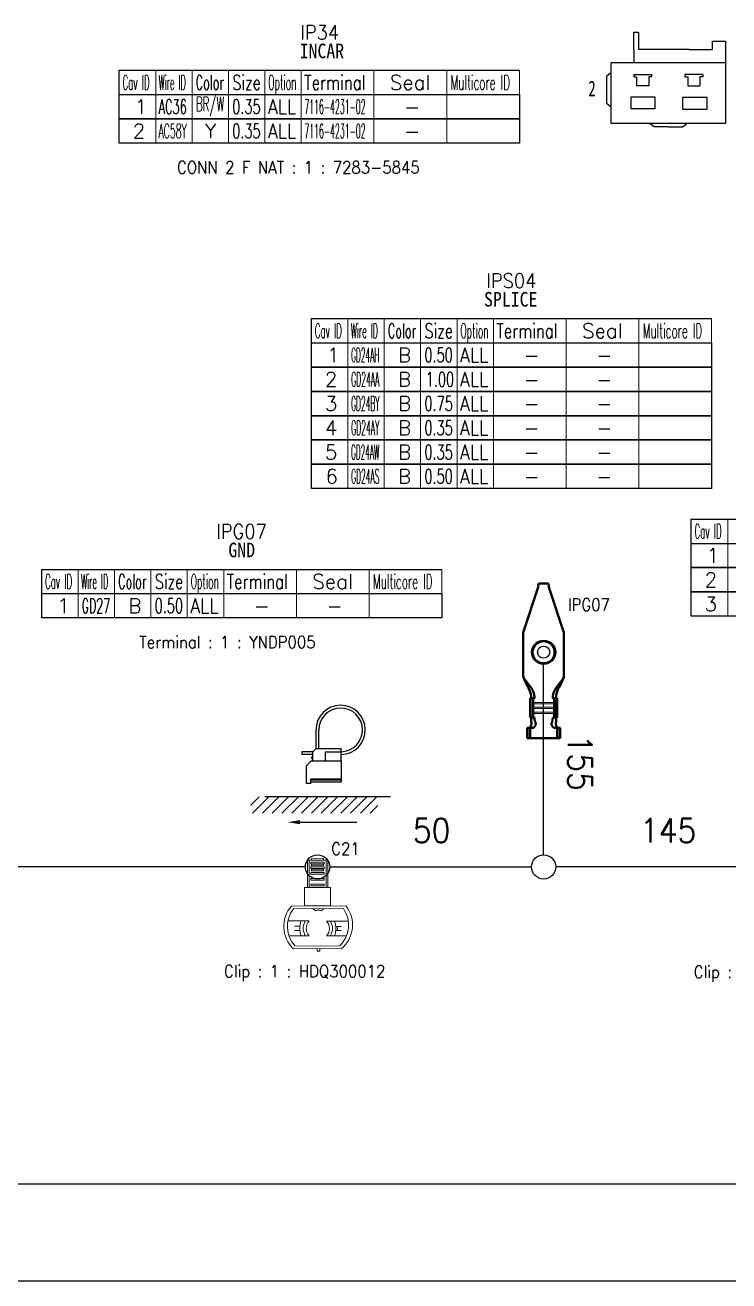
# Model space of a CAD drawing. Header units: inches. Extents: x 47316 to 59086, y 3141 to 11743.
# Drawn here: x 52016.5 to 52161.6, y 8232.5 to 8491.3 of the extents above; entities that cross this region are included whole.
import ezdxf

# ---------------------------------------------------------------- set-up
doc = ezdxf.new("R2010")
doc.units = ezdxf.units.IN
doc.header["$MEASUREMENT"] = 0
doc.layers.add('___SHELL', color=7, linetype='Continuous')
doc.layers.add('标注线', color=3, linetype='Continuous', lineweight=20)
doc.layers.add('轮廓线', color=7, linetype='Continuous', lineweight=40)
doc.styles.get("Standard").update_dxf_attribs({"font": ''})
doc.styles.get('Standard').set_extended_font_data('SimSun')
doc.linetypes.add('_VH_OTCON', pattern='A,0.0001,[7,VeSys.shx,S=0.1,R=0,X=0,Y=0],-0.4,[7,VeSys.shx,S=0.1,R=0,X=0,Y=0],-0.4,["X",Standard,S=1,R=0,X=-0.5,Y=-0.5],-0.0001,[7,VeSys.shx,S=0.1,R=0,X=0,Y=0],-0.4', length=1.2002)
doc.linetypes.add('_VH_UNTAPED', pattern='A,0.0001,[17,VeSys.shx,S=0.1,R=0,X=0,Y=0],-0.4', length=0.4001)

# ---------------------------------------------------------------- blocks, each defined once
blk = doc.blocks.new('YNDP')
at = {"layer": '标注线', "color": 0}
for p, q in [((-2.1, 7.31), (2.1, 7.31)), ((-2.1, 7.31), (-2.1, 7.03)), ((-2.1, 7.03), (2.1, 7.03)), ((-2.1, 6.34), (2.1, 6.34)), ((-2.1, 6.06), (-2.1, 6.34)), ((-2.1, 6.06), (2.1, 6.06)), ((-2.1, 5.36), (2.1, 5.36)), ((-2.1, 5.08), (-2.1, 5.36)), ((2.1, 7.31), (2.1, 7.03)), ((2.1, 6.06), (2.1, 6.34)), ((2.1, 5.08), (2.1, 5.36)), ((-2.1, 5.08), (2.1, 5.08))]:
    blk.add_line(p, q, dxfattribs=at)
at = {"layer": '轮廓线', "color": 0, "linetype": 'Continuous'}
for p, q in [((-1.12, 31.08), (-4.19, 21.73)), ((-1.05, 31.85), (1.05, 31.85)), ((-1.05, 31.85), (-1.05, 31.62)), ((1.05, 31.85), (1.05, 31.62)), ((1.12, 31.08), (4.19, 21.73)), ((-4.2, 21.67), (-4.2, 12.86)), ((4.2, 21.67), (4.2, 12.86)), ((-2.8, 4.2), (-2.8, 8.19)), ((-1.93, 8.19), (-2.79, 8.19)), ((-2.59, 8.23), (-2.59, 8.19)), ((1.93, 8.19), (2.79, 8.19)), ((2.61, 8.81), (2.59, 8.3)), ((2.8, 4.2), (2.8, 8.19)), ((-2.68, 4.76), (-2.68, 7.63)), ((-2.15, 7.63), (-2.15, 4.76)), ((2.15, 7.63), (2.15, 4.76)), ((2.68, 4.76), (2.68, 7.63)), ((-1.88, 4.2), (-2.79, 4.2)), ((1.88, 4.2), (2.79, 4.2)), ((-3.42, 2.1), (-3.42, 0)), ((-2.21, 2.1), (-3.42, 2.1)), ((3.42, 0), (-3.42, 0)), ((-3.33, 1.54), (-3.33, 0.56)), ((-2.8, 0.56), (-2.8, 1.54)), ((2.21, 2.1), (3.42, 2.1)), ((2.8, 0.56), (2.8, 1.54)), ((3.33, 1.54), (3.33, 0.56)), ((3.42, 2.1), (3.42, 0))]:
    blk.add_line(p, q, dxfattribs=at)
for points in [[(-4.1, 12.34), (-3.84, 11.76), (-3.57, 11.21), (-3.29, 10.67), (-3.04, 10.15), (-2.83, 9.63), (-2.67, 9.1), (-2.59, 8.55)], [(4.1, 12.34), (3.82, 11.71), (3.52, 11.11), (3.22, 10.53), (2.96, 9.97), (2.75, 9.39), (2.61, 8.81)], [(2.59, 8.3), (2.6, 8.23), (2.62, 8.19)]]:
    blk.add_lwpolyline(points, dxfattribs=at)
blk.add_circle((0, 17.68), 2.27, dxfattribs=at)
for centre, radius, start, end in [((-3.99, 21.67), 0.21, 161.8436, 180), ((3.99, 21.67), 0.21, 0, 18.1564), ((-2.73, 12.98), 1.47, 179.9769, 194.856), ((2.73, 12.98), 1.47, 345.1441, 0.0231), ((-2.78, 12.86), 1.42, 179.9988, 190.6859), ((-2.82, 12.86), 1.38, 190.6602, 202.0987), ((-2.83, 12.95), 1.37, 194.867, 203.4682), ((-2.88, 12.93), 1.32, 203.5201, 211.9337), ((2.88, 12.93), 1.31, 328.0524, 336.542), ((2.84, 12.95), 1.36, 336.545, 345.167), ((2.82, 12.86), 1.38, 337.9012, 349.3399), ((2.78, 12.86), 1.42, 349.3141, 0.0012)]:
    blk.add_arc(centre, radius, start, end, dxfattribs=at)
for centre, ratio, start_param, end_param in [((-2.79, 7.63), 0.19732, -4.712389, -3.141593), ((2.79, 7.63), 0.19732, -3.141593, -1.570796), ((-2.79, 4.76), 0.19732, 0, 1.570796), ((2.79, 4.76), 0.19732, -1.570796, 0), ((-3.4, 1.54), 0.133102, -4.712389, -3.141593), ((-3.4, 0.56), 0.133102, 0, 1.570796), ((3.4, 1.54), 0.133102, -3.141593, -1.570796), ((3.4, 0.56), 0.133102, -1.570796, 0)]:
    blk.add_ellipse(centre, major_axis=(0, -0.56), ratio=ratio, start_param=start_param, end_param=end_param, dxfattribs=at)
for points, knots in [([(-1.12, 31.08), (-1.12, 31.13), (-1.11, 31.23), (-1.09, 31.37), (-1.07, 31.5), (-1.06, 31.59), (-1.05, 31.62)], [0, 0, 0, 0, 0.275349, 0.54044, 0.785059, 1, 1, 1, 1]), ([(1.12, 31.08), (1.12, 31.13), (1.11, 31.23), (1.09, 31.37), (1.07, 31.5), (1.06, 31.59), (1.05, 31.62)], [0, 0, 0, 0, 0.275349, 0.54044, 0.785059, 1, 1, 1, 1]), ([(-3.99, 12.24), (-3.96, 12.18), (-3.88, 12.06), (-3.76, 11.88), (-3.63, 11.71), (-3.49, 11.53), (-3.38, 11.38), (-3.28, 11.26), (-3.18, 11.13), (-3.08, 11.01), (-2.97, 10.88), (-2.89, 10.77), (-2.81, 10.67), (-2.71, 10.53), (-2.6, 10.38), (-2.5, 10.23), (-2.42, 10.11), (-2.35, 9.98), (-2.28, 9.85), (-2.21, 9.72), (-2.13, 9.54), (-2.06, 9.35), (-2, 9.15), (-1.96, 9), (-1.93, 8.85), (-1.92, 8.75), (-1.91, 8.7)], [0, 0, 0, 0, 0.050147, 0.101268, 0.15366, 0.207551, 0.263037, 0.291397, 0.320187, 0.379163, 0.409405, 0.44019, 0.471533, 0.503437, 0.568955, 0.6026, 0.636828, 0.671601, 0.70688, 0.742606, 0.778723, 0.851854, 0.888752, 0.925778, 0.962868, 1, 1, 1, 1]), ([(3.99, 12.24), (3.96, 12.18), (3.88, 12.06), (3.76, 11.88), (3.63, 11.71), (3.49, 11.53), (3.38, 11.38), (3.28, 11.26), (3.18, 11.13), (3.08, 11.01), (2.97, 10.88), (2.89, 10.77), (2.81, 10.67), (2.71, 10.53), (2.6, 10.38), (2.5, 10.23), (2.42, 10.11), (2.35, 9.98), (2.28, 9.85), (2.21, 9.72), (2.13, 9.54), (2.06, 9.35), (2, 9.15), (1.96, 9), (1.93, 8.85), (1.92, 8.75), (1.91, 8.7)], [0, 0, 0, 0, 0.050147, 0.101268, 0.15366, 0.207551, 0.263037, 0.291397, 0.320187, 0.379163, 0.409405, 0.44019, 0.471533, 0.503437, 0.568955, 0.6026, 0.636828, 0.671601, 0.70688, 0.742606, 0.778723, 0.851854, 0.888752, 0.925778, 0.962868, 1, 1, 1, 1]), ([(-2.59, 8.23), (-2.59, 8.23), (-2.59, 8.25), (-2.59, 8.28), (-2.59, 8.31), (-2.59, 8.35), (-2.58, 8.39), (-2.58, 8.46), (-2.58, 8.51), (-2.59, 8.55)], [0, 0, 0, 0, 0.070978, 0.159185, 0.264069, 0.384693, 0.519957, 0.668708, 1, 1, 1, 1]), ([(-2.58, 8.19), (-2.58, 8.19), (-2.58, 8.19), (-2.58, 8.19), (-2.59, 8.2), (-2.59, 8.2), (-2.59, 8.2), (-2.59, 8.21), (-2.59, 8.22), (-2.59, 8.22), (-2.59, 8.23)], [0, 0, 0, 0, 0.063583, 0.13143, 0.214486, 0.319093, 0.448523, 0.604543, 0.788198, 1, 1, 1, 1]), ([(-2.11, 8.19), (-2.11, 8.19), (-2.11, 8.19), (-2.11, 8.19), (-2.12, 8.18), (-2.12, 8.18), (-2.12, 8.17), (-2.12, 8.17), (-2.13, 8.16), (-2.13, 8.14), (-2.13, 8.12), (-2.14, 8.09), (-2.14, 8.06), (-2.14, 8.01), (-2.15, 7.94), (-2.15, 7.84), (-2.15, 7.74), (-2.15, 7.67), (-2.15, 7.63)], [0, 0, 0, 0, 0.004027, 0.009289, 0.016377, 0.025518, 0.036801, 0.050263, 0.065914, 0.083752, 0.125893, 0.176287, 0.234438, 0.299837, 0.450022, 0.621303, 0.807366, 1, 1, 1, 1]), ([(-1.89, 8.33), (-1.89, 8.32), (-1.9, 8.3), (-1.9, 8.27), (-1.9, 8.25), (-1.91, 8.23), (-1.91, 8.22), (-1.91, 8.21), (-1.92, 8.2), (-1.92, 8.2), (-1.92, 8.2), (-1.92, 8.19), (-1.92, 8.19), (-1.93, 8.19), (-1.93, 8.19)], [0, 0, 0, 0, 0.218442, 0.41158, 0.578176, 0.717068, 0.77583, 0.827442, 0.871971, 0.909537, 0.940372, 0.964928, 0.984146, 1, 1, 1, 1]), ([(-1.91, 8.7), (-1.91, 8.66), (-1.9, 8.6), (-1.89, 8.5), (-1.89, 8.42), (-1.89, 8.37), (-1.89, 8.34), (-1.89, 8.33)], [0, 0, 0, 0, 0.28921, 0.557756, 0.797041, 0.903477, 1, 1, 1, 1]), ([(1.89, 8.33), (1.89, 8.34), (1.89, 8.37), (1.89, 8.42), (1.89, 8.5), (1.9, 8.6), (1.91, 8.66), (1.91, 8.7)], [0, 0, 0, 0, 0.09654, 0.20301, 0.442326, 0.710821, 1, 1, 1, 1]), ([(1.93, 8.19), (1.93, 8.19), (1.92, 8.19), (1.92, 8.19), (1.92, 8.2), (1.92, 8.2), (1.92, 8.2), (1.91, 8.21), (1.91, 8.22), (1.91, 8.23), (1.9, 8.25), (1.9, 8.27), (1.9, 8.3), (1.89, 8.32), (1.89, 8.33)], [0, 0, 0, 0, 0.015854, 0.035072, 0.059628, 0.090464, 0.128031, 0.17256, 0.224172, 0.282933, 0.421824, 0.58842, 0.781558, 1, 1, 1, 1]), ([(2.15, 7.63), (2.15, 7.67), (2.15, 7.74), (2.15, 7.84), (2.15, 7.94), (2.14, 8.01), (2.14, 8.06), (2.14, 8.09), (2.13, 8.12), (2.13, 8.14), (2.13, 8.16), (2.12, 8.17), (2.12, 8.17), (2.12, 8.18), (2.12, 8.18), (2.11, 8.19), (2.11, 8.19), (2.11, 8.19), (2.11, 8.19)], [0, 0, 0, 0, 0.192634, 0.378697, 0.549978, 0.700163, 0.765562, 0.823713, 0.874107, 0.916248, 0.934086, 0.949737, 0.963199, 0.974482, 0.983623, 0.990711, 0.995973, 1, 1, 1, 1]), ([(-2.89, 2.13), (-2.87, 2.14), (-2.85, 2.17), (-2.8, 2.21), (-2.76, 2.26), (-2.72, 2.33), (-2.68, 2.4), (-2.64, 2.48), (-2.61, 2.56), (-2.56, 2.69), (-2.53, 2.85), (-2.51, 3.01), (-2.51, 3.13), (-2.52, 3.22), (-2.54, 3.29), (-2.55, 3.34), (-2.56, 3.36)], [0, 0, 0, 0, 0.038866, 0.08397, 0.135113, 0.191855, 0.253649, 0.319879, 0.389842, 0.462725, 0.612921, 0.759984, 0.828629, 0.892177, 0.949572, 1, 1, 1, 1]), ([(-2.56, 3.36), (-2.57, 3.43), (-2.58, 3.53), (-2.58, 3.66), (-2.58, 3.77), (-2.58, 3.87), (-2.58, 3.98), (-2.58, 4.09), (-2.58, 4.16), (-2.58, 4.2)], [0, 0, 0, 0, 0.240029, 0.362533, 0.486637, 0.612415, 0.739889, 0.869056, 1, 1, 1, 1]), ([(-1.75, 3.36), (-1.74, 3.34), (-1.71, 3.28), (-1.68, 3.19), (-1.65, 3.09), (-1.64, 3), (-1.64, 2.93), (-1.64, 2.87), (-1.65, 2.81), (-1.66, 2.73), (-1.69, 2.64), (-1.73, 2.53), (-1.79, 2.44), (-1.85, 2.36), (-1.91, 2.28), (-1.98, 2.22), (-2.03, 2.18), (-2.07, 2.15), (-2.1, 2.13), (-2.13, 2.12), (-2.17, 2.1), (-2.2, 2.1), (-2.21, 2.1)], [0, 0, 0, 0, 0.055022, 0.116995, 0.185083, 0.258201, 0.296181, 0.334778, 0.373698, 0.412652, 0.489659, 0.564292, 0.635623, 0.703071, 0.76613, 0.824277, 0.876958, 0.901113, 0.923761, 0.944907, 0.964596, 1, 1, 1, 1]), ([(-2.15, 4.76), (-2.15, 4.72), (-2.15, 4.65), (-2.15, 4.55), (-2.15, 4.45), (-2.14, 4.38), (-2.14, 4.33), (-2.14, 4.3), (-2.13, 4.27), (-2.13, 4.25), (-2.13, 4.23), (-2.12, 4.22), (-2.12, 4.22), (-2.12, 4.21), (-2.12, 4.21), (-2.11, 4.2), (-2.11, 4.2), (-2.11, 4.2), (-2.11, 4.2)], [0, 0, 0, 0, 0.192634, 0.378697, 0.549978, 0.700163, 0.765562, 0.823713, 0.874107, 0.916248, 0.934086, 0.949737, 0.963199, 0.974482, 0.983623, 0.990711, 0.995973, 1, 1, 1, 1]), ([(-1.88, 4.2), (-1.88, 4.13), (-1.87, 4.02), (-1.86, 3.87), (-1.85, 3.73), (-1.83, 3.59), (-1.79, 3.46), (-1.77, 3.39), (-1.75, 3.36)], [0, 0, 0, 0, 0.260021, 0.387215, 0.512609, 0.758429, 0.879572, 1, 1, 1, 1]), ([(2.21, 2.1), (2.2, 2.1), (2.17, 2.1), (2.13, 2.12), (2.1, 2.13), (2.07, 2.15), (2.03, 2.18), (1.98, 2.22), (1.91, 2.28), (1.85, 2.36), (1.79, 2.44), (1.73, 2.53), (1.69, 2.64), (1.65, 2.75), (1.64, 2.87), (1.64, 2.98), (1.65, 3.09), (1.68, 3.19), (1.71, 3.28), (1.74, 3.34), (1.75, 3.36)], [0, 0, 0, 0, 0.035416, 0.055113, 0.076262, 0.09891, 0.123064, 0.175742, 0.233887, 0.296955, 0.364416, 0.435763, 0.510406, 0.587414, 0.665244, 0.741782, 0.814902, 0.882994, 0.944969, 1, 1, 1, 1]), ([(1.75, 3.36), (1.77, 3.39), (1.79, 3.46), (1.83, 3.59), (1.85, 3.73), (1.86, 3.87), (1.87, 4.02), (1.88, 4.13), (1.88, 4.2)], [0, 0, 0, 0, 0.120428, 0.241571, 0.48739, 0.612785, 0.739979, 1, 1, 1, 1]), ([(2.11, 4.2), (2.11, 4.2), (2.11, 4.2), (2.11, 4.2), (2.12, 4.21), (2.12, 4.21), (2.12, 4.22), (2.12, 4.22), (2.13, 4.23), (2.13, 4.25), (2.13, 4.27), (2.14, 4.3), (2.14, 4.33), (2.14, 4.38), (2.15, 4.45), (2.15, 4.55), (2.15, 4.65), (2.15, 4.72), (2.15, 4.76)], [0, 0, 0, 0, 0.004027, 0.009289, 0.016377, 0.025518, 0.036801, 0.050263, 0.065914, 0.083752, 0.125893, 0.176287, 0.234438, 0.299837, 0.450022, 0.621303, 0.807366, 1, 1, 1, 1]), ([(2.56, 3.36), (2.55, 3.34), (2.54, 3.3), (2.53, 3.23), (2.52, 3.16), (2.51, 3.05), (2.52, 2.9), (2.55, 2.73), (2.6, 2.59), (2.64, 2.48), (2.68, 2.41), (2.71, 2.34), (2.75, 2.28), (2.79, 2.23), (2.81, 2.2), (2.83, 2.19)], [0, 0, 0, 0, 0.048288, 0.102718, 0.16266, 0.227338, 0.366788, 0.511961, 0.653827, 0.721303, 0.78555, 0.846014, 0.902199, 0.953655, 1, 1, 1, 1]), ([(2.58, 4.2), (2.58, 4.16), (2.58, 4.09), (2.58, 3.98), (2.58, 3.87), (2.58, 3.77), (2.58, 3.66), (2.58, 3.53), (2.57, 3.43), (2.56, 3.36)], [0, 0, 0, 0, 0.130944, 0.260111, 0.387585, 0.513363, 0.637467, 0.759971, 1, 1, 1, 1]), ([(-2.97, 2.1), (-2.96, 2.1), (-2.95, 2.1), (-2.93, 2.11), (-2.91, 2.12), (-2.9, 2.13), (-2.89, 2.13)], [0, 0, 0, 0, 0.217658, 0.453857, 0.713604, 1, 1, 1, 1]), ([(-2.74, 2.1), (-2.74, 2.1), (-2.74, 2.1), (-2.75, 2.1), (-2.75, 2.09), (-2.75, 2.09), (-2.76, 2.08), (-2.76, 2.08), (-2.76, 2.07), (-2.77, 2.05), (-2.77, 2.03), (-2.78, 2), (-2.78, 1.97), (-2.79, 1.93), (-2.79, 1.89), (-2.8, 1.83), (-2.8, 1.75), (-2.8, 1.65), (-2.8, 1.58), (-2.8, 1.54)], [0, 0, 0, 0, 0.005642, 0.012205, 0.020275, 0.030156, 0.042002, 0.05589, 0.071859, 0.089925, 0.132301, 0.1827, 0.240671, 0.305736, 0.377363, 0.454882, 0.624746, 0.809143, 1, 1, 1, 1]), ([(-2.8, 0.56), (-2.8, 0.52), (-2.8, 0.45), (-2.8, 0.35), (-2.8, 0.27), (-2.79, 0.21), (-2.79, 0.17), (-2.78, 0.13), (-2.78, 0.1), (-2.77, 0.07), (-2.77, 0.05), (-2.76, 0.03), (-2.76, 0.02), (-2.76, 0.02), (-2.75, 0.01), (-2.75, 0.01), (-2.75, 0), (-2.74, 0), (-2.74, 0), (-2.74, 0)], [0, 0, 0, 0, 0.190857, 0.375254, 0.545118, 0.622637, 0.694264, 0.759329, 0.8173, 0.867699, 0.910075, 0.928141, 0.94411, 0.957998, 0.969844, 0.979725, 0.987795, 0.994358, 1, 1, 1, 1]), ([(2.8, 1.54), (2.8, 1.58), (2.8, 1.65), (2.8, 1.75), (2.8, 1.83), (2.79, 1.89), (2.79, 1.93), (2.78, 1.97), (2.78, 2), (2.77, 2.03), (2.77, 2.05), (2.76, 2.07), (2.76, 2.08), (2.76, 2.08), (2.75, 2.09), (2.75, 2.09), (2.75, 2.1), (2.74, 2.1), (2.74, 2.1), (2.74, 2.1)], [0, 0, 0, 0, 0.190857, 0.375254, 0.545118, 0.622637, 0.694264, 0.759329, 0.8173, 0.867699, 0.910075, 0.928141, 0.94411, 0.957998, 0.969844, 0.979725, 0.987795, 0.994358, 1, 1, 1, 1]), ([(2.74, 0), (2.74, 0), (2.74, 0), (2.75, 0), (2.75, 0.01), (2.75, 0.01), (2.76, 0.02), (2.76, 0.02), (2.76, 0.03), (2.77, 0.05), (2.77, 0.07), (2.78, 0.1), (2.78, 0.13), (2.79, 0.17), (2.79, 0.21), (2.8, 0.27), (2.8, 0.35), (2.8, 0.45), (2.8, 0.52), (2.8, 0.56)], [0, 0, 0, 0, 0.005642, 0.012205, 0.020275, 0.030156, 0.042002, 0.05589, 0.071859, 0.089925, 0.132301, 0.1827, 0.240671, 0.305736, 0.377363, 0.454882, 0.624746, 0.809143, 1, 1, 1, 1]), ([(2.83, 2.19), (2.84, 2.17), (2.86, 2.15), (2.89, 2.13), (2.9, 2.12)], [0, 0, 0, 0, 0.537008, 1, 1, 1, 1]), ([(2.9, 2.12), (2.91, 2.12), (2.92, 2.11), (2.94, 2.1), (2.96, 2.1), (2.97, 2.1)], [0, 0, 0, 0, 0.280397, 0.659814, 1, 1, 1, 1])]:
    blk.add_open_spline(points, degree=3, knots=knots, dxfattribs=at)

msp = doc.modelspace()

# ---------------------------------------------------------------- linework, layer by layer
at = {"color": 0, "linetype": 'Continuous', "lineweight": -2}
for p, q in [((52035.89, 8481.94), (52118.39, 8481.94)), ((52035.89, 8476.94), (52035.89, 8481.94)), ((52035.89, 8476.94), (52118.39, 8476.94)), ((52075.52, 8430.76), (52158.02, 8430.76)), ((52075.52, 8425.76), (52075.52, 8430.76)), ((52075.52, 8425.76), (52158.02, 8425.76)), ((52153.82, 8389.45), (52236.32, 8389.45)), ((52153.82, 8384.45), (52153.82, 8389.45)), ((52153.82, 8384.45), (52236.32, 8384.45)), ((52019.91, 8379.09), (52102.41, 8379.09)), ((52019.91, 8374.09), (52019.91, 8379.09)), ((52019.91, 8374.09), (52102.41, 8374.09))]:
    msp.add_line(p, q, dxfattribs=at)
at = {"color": 7, "linetype": 'Continuous', "lineweight": 15}
for p, q in [((52043.39, 8476.94), (52043.39, 8481.94)), ((52050.89, 8476.94), (52050.89, 8481.94)), ((52058.39, 8476.94), (52058.39, 8481.94)), ((52065.89, 8476.94), (52065.89, 8481.94)), ((52073.39, 8476.94), (52073.39, 8481.94)), ((52088.39, 8476.94), (52088.39, 8481.94)), ((52103.39, 8476.94), (52103.39, 8481.94)), ((52118.39, 8476.94), (52118.39, 8481.94)), ((52083.02, 8425.76), (52083.02, 8430.76)), ((52090.52, 8425.76), (52090.52, 8430.76)), ((52098.02, 8425.76), (52098.02, 8430.76)), ((52105.52, 8425.76), (52105.52, 8430.76)), ((52113.02, 8425.76), (52113.02, 8430.76)), ((52128.02, 8425.76), (52128.02, 8430.76)), ((52143.02, 8425.76), (52143.02, 8430.76)), ((52158.02, 8425.76), (52158.02, 8430.76)), ((52161.32, 8384.45), (52161.32, 8389.45)), ((52027.41, 8374.09), (52027.41, 8379.09)), ((52034.91, 8374.09), (52034.91, 8379.09)), ((52042.41, 8374.09), (52042.41, 8379.09)), ((52049.91, 8374.09), (52049.91, 8379.09)), ((52057.41, 8374.09), (52057.41, 8379.09)), ((52072.41, 8374.09), (52072.41, 8379.09)), ((52087.41, 8374.09), (52087.41, 8379.09)), ((52102.41, 8374.09), (52102.41, 8379.09))]:
    msp.add_line(p, q, dxfattribs=at)
at = {"color": 102, "linetype": 'Continuous', "lineweight": 15}
for p, q in [((52043.39, 8471.94), (52043.39, 8476.94)), ((52050.89, 8471.94), (52050.89, 8476.94)), ((52058.39, 8471.94), (52058.39, 8476.94)), ((52065.89, 8471.94), (52065.89, 8476.94)), ((52073.39, 8471.94), (52073.39, 8476.94)), ((52088.39, 8471.94), (52088.39, 8476.94)), ((52103.39, 8471.94), (52103.39, 8476.94)), ((52043.39, 8466.94), (52043.39, 8471.94)), ((52050.89, 8466.94), (52050.89, 8471.94)), ((52058.39, 8466.94), (52058.39, 8471.94)), ((52065.89, 8466.94), (52065.89, 8471.94)), ((52073.39, 8466.94), (52073.39, 8471.94)), ((52088.39, 8466.94), (52088.39, 8471.94)), ((52103.39, 8466.94), (52103.39, 8471.94)), ((52083.02, 8420.76), (52083.02, 8425.76)), ((52090.52, 8420.76), (52090.52, 8425.76)), ((52098.02, 8420.76), (52098.02, 8425.76)), ((52105.52, 8420.76), (52105.52, 8425.76)), ((52113.02, 8420.76), (52113.02, 8425.76)), ((52128.02, 8420.76), (52128.02, 8425.76)), ((52143.02, 8420.76), (52143.02, 8425.76)), ((52083.02, 8415.76), (52083.02, 8420.76)), ((52090.52, 8415.76), (52090.52, 8420.76)), ((52098.02, 8415.76), (52098.02, 8420.76)), ((52105.52, 8415.76), (52105.52, 8420.76)), ((52113.02, 8415.76), (52113.02, 8420.76)), ((52128.02, 8415.76), (52128.02, 8420.76)), ((52143.02, 8415.76), (52143.02, 8420.76)), ((52083.02, 8410.76), (52083.02, 8415.76)), ((52090.52, 8410.76), (52090.52, 8415.76)), ((52098.02, 8410.76), (52098.02, 8415.76)), ((52105.52, 8410.76), (52105.52, 8415.76)), ((52113.02, 8410.76), (52113.02, 8415.76)), ((52128.02, 8410.76), (52128.02, 8415.76)), ((52143.02, 8410.76), (52143.02, 8415.76)), ((52083.02, 8405.76), (52083.02, 8410.76)), ((52090.52, 8405.76), (52090.52, 8410.76)), ((52098.02, 8405.76), (52098.02, 8410.76)), ((52105.52, 8405.76), (52105.52, 8410.76)), ((52113.02, 8405.76), (52113.02, 8410.76)), ((52128.02, 8405.76), (52128.02, 8410.76)), ((52143.02, 8405.76), (52143.02, 8410.76)), ((52083.02, 8400.76), (52083.02, 8405.76)), ((52090.52, 8400.76), (52090.52, 8405.76)), ((52098.02, 8400.76), (52098.02, 8405.76)), ((52105.52, 8400.76), (52105.52, 8405.76)), ((52113.02, 8400.76), (52113.02, 8405.76)), ((52128.02, 8400.76), (52128.02, 8405.76)), ((52143.02, 8400.76), (52143.02, 8405.76)), ((52083.02, 8395.76), (52083.02, 8400.76)), ((52090.52, 8395.76), (52090.52, 8400.76)), ((52098.02, 8395.76), (52098.02, 8400.76)), ((52105.52, 8395.76), (52105.52, 8400.76)), ((52113.02, 8395.76), (52113.02, 8400.76)), ((52128.02, 8395.76), (52128.02, 8400.76)), ((52143.02, 8395.76), (52143.02, 8400.76)), ((52161.32, 8379.45), (52161.32, 8384.45)), ((52161.32, 8374.45), (52161.32, 8379.45)), ((52027.41, 8369.09), (52027.41, 8374.09)), ((52034.91, 8369.09), (52034.91, 8374.09)), ((52042.41, 8369.09), (52042.41, 8374.09)), ((52049.91, 8369.09), (52049.91, 8374.09)), ((52057.41, 8369.09), (52057.41, 8374.09)), ((52072.41, 8369.09), (52072.41, 8374.09)), ((52087.41, 8369.09), (52087.41, 8374.09)), ((52161.32, 8369.45), (52161.32, 8374.45))]:
    msp.add_line(p, q, dxfattribs=at)
at = {"color": 0, "linetype": '_VH_UNTAPED', "lineweight": -2, "ltscale": 5}
msp.add_line((52123.37, 8320.27), (52123.37, 8359.51), dxfattribs=at)
at = {"color": 0, "linetype": 'ByBlock', "lineweight": -3, "ltscale": 0.2125}
for p, q in [((52076.45, 8342.19, 0), (52076.45, 8346.01, 0)), ((52077.03, 8342.19, 0), (52077.03, 8346.01, 0))]:
    msp.add_line(p, q, dxfattribs=at)
at = {"color": 0, "linetype": 'ByBlock', "lineweight": -3, "ltscale": 0.125}
for p, q in [((52075.77, 8341.51, 0), (52073.52, 8341.51, 0)), ((52075.77, 8340.93, 0), (52073.52, 8340.93, 0))]:
    msp.add_line(p, q, dxfattribs=at)
at = {"color": 0, "linetype": 'ByBlock', "lineweight": -3, "ltscale": 0.0325}
msp.add_line((52073.52, 8341.51, 0), (52073.52, 8340.93, 0), dxfattribs=at)
at = {"color": 0, "linetype": 'ByBlock', "lineweight": -3, "ltscale": 0.053033}
msp.add_line((52076.45, 8342.19, 0), (52075.77, 8341.51, 0), dxfattribs=at)
at = {"color": 0, "linetype": 'ByBlock', "lineweight": -3, "ltscale": 0.102907}
for p, q in [((52075.77, 8339.66, 0), (52075.77, 8341.51, 0)), ((52078.38, 8339.66, 0), (52078.38, 8341.51, 0)), ((52081.62, 8339.66, 0), (52081.62, 8341.51, 0))]:
    msp.add_line(p, q, dxfattribs=at)
at = {"color": 0, "linetype": 'ByBlock', "lineweight": -3, "ltscale": 0.2875}
msp.add_line((52076.45, 8342.19, 0), (52081.62, 8342.19, 0), dxfattribs=at)
at = {"color": 0, "linetype": 'ByBlock', "lineweight": -3, "ltscale": 0.18}
msp.add_line((52078.38, 8341.51, 0), (52081.62, 8341.51, 0), dxfattribs=at)
at = {"color": 0, "linetype": 'ByBlock', "lineweight": -3, "ltscale": 0.0375}
msp.add_line((52081.62, 8341.51, 0), (52081.62, 8342.19, 0), dxfattribs=at)
at = {"color": 0, "linetype": 'ByBlock', "lineweight": -3, "ltscale": 0.070711}
msp.add_line((52075.41, 8339.53, 0), (52074.51, 8338.63, 0), dxfattribs=at)
at = {"color": 0, "linetype": 'ByBlock', "lineweight": -3, "ltscale": 0.010032}
msp.add_line((52075.41, 8339.53, 0), (52075.54, 8339.66, 0), dxfattribs=at)
at = {"color": 0, "linetype": 'ByBlock', "lineweight": -3, "ltscale": 0.345}
for p, q in [((52081.62, 8339.53, 0), (52075.41, 8339.53, 0)), ((52081.62, 8335.84, 0), (52075.41, 8335.84, 0)), ((52075.41, 8335.72, 0), (52081.62, 8335.72, 0)), ((52081.62, 8335.21, 0), (52075.41, 8335.21, 0))]:
    msp.add_line(p, q, dxfattribs=at)
at = {"color": 0, "linetype": 'ByBlock', "lineweight": -3, "ltscale": 0.012906}
msp.add_line((52075.54, 8339.66, 0), (52075.77, 8339.66, 0), dxfattribs=at)
at = {"color": 0, "linetype": 'ByBlock', "lineweight": -3, "ltscale": 0.016051}
msp.add_line((52075.58, 8340.14, 0), (52075.58, 8340.43, 0), dxfattribs=at)
at = {"color": 0, "linetype": 'ByBlock', "lineweight": -3, "ltscale": 0.010773}
for p, q in [((52075.58, 8340.43, 0), (52075.77, 8340.43, 0)), ((52075.77, 8340.14, 0), (52075.58, 8340.14, 0))]:
    msp.add_line(p, q, dxfattribs=at)
at = {"color": 0, "linetype": 'ByBlock', "lineweight": -3, "ltscale": 0.325}
msp.add_line((52075.77, 8339.66, 0), (52081.62, 8339.66, 0), dxfattribs=at)
at = {"color": 0, "linetype": 'ByBlock', "lineweight": -3, "ltscale": 0.007093}
for p, q in [((52081.62, 8339.66, 0), (52081.62, 8339.53, 0)), ((52081.62, 8335.84, 0), (52081.62, 8335.72, 0))]:
    msp.add_line(p, q, dxfattribs=at)
at = {"color": 0, "linetype": 'ByBlock', "lineweight": -3, "ltscale": 0.205}
for p, q in [((52081.62, 8339.53, 0), (52081.62, 8335.84, 0)), ((52074.51, 8334.94, 0), (52074.51, 8338.63, 0))]:
    msp.add_line(p, q, dxfattribs=at)
at = {"color": 0, "linetype": 'ByBlock', "lineweight": -3, "ltscale": 0.05}
for q in [(52074.51, 8334.94, 0), (52075.41, 8335.84, 0)]:
    msp.add_line((52075.41, 8334.94, 0), q, dxfattribs=at)
at = {"color": 0, "linetype": 'ByBlock', "lineweight": -3, "ltscale": 0.027907}
msp.add_line((52081.62, 8335.72, 0), (52081.62, 8335.21, 0), dxfattribs=at)
at = {"color": 0, "lineweight": -2}
for p, q in [((52063, 8330.51, 0), (52064.72, 8332.23, 0)), ((52063.37, 8328.85, 0), (52066.75, 8332.23, 0)), ((52065.39, 8328.85, 0), (52068.77, 8332.23, 0)), ((52065.9, 8332.31, 0), (52091.79, 8332.31, 0)), ((52067.41, 8328.85, 0), (52070.79, 8332.23, 0)), ((52069.43, 8328.85, 0), (52072.81, 8332.23, 0)), ((52071.45, 8328.85, 0), (52074.83, 8332.23, 0)), ((52073.47, 8328.85, 0), (52076.85, 8332.23, 0)), ((52075.49, 8328.85, 0), (52078.87, 8332.23, 0)), ((52077.51, 8328.85, 0), (52080.89, 8332.23, 0)), ((52079.53, 8328.85, 0), (52082.91, 8332.23, 0)), ((52081.55, 8328.85, 0), (52084.93, 8332.23, 0)), ((52083.57, 8328.85, 0), (52086.95, 8332.23, 0)), ((52085.59, 8328.85, 0), (52088.97, 8332.23, 0)), ((52087.61, 8328.85, 0), (52089.18, 8330.42, 0)), ((50267.93, 8252.45), (56171.93, 8252.45)), ((50247.93, 8232.45), (56191.93, 8232.45))]:
    msp.add_line(p, q, dxfattribs=at)
at = {"color": 7, "lineweight": -2}
msp.add_line((52073.12, 8326.98), (52084.87, 8326.98), dxfattribs=at)
at = {"color": 0, "lineweight": 0}
for p, q in [((52078.85, 8319.14), (52074.66, 8319.14)), ((52074.66, 8319.14), (52074.66, 8313.55)), ((52075.01, 8319.14), (52075.01, 8313.55)), ((52078.51, 8319.14), (52078.51, 8313.55)), ((52078.85, 8319.14), (52078.85, 8313.55)), ((52078.85, 8313.55), (52074.66, 8313.55)), ((52071.38, 8309.71), (52082.62, 8309.73)), ((52071.8, 8309.15), (52082.08, 8309.2)), ((52075.81, 8309.17), (52076.33, 8308.7)), ((52078.05, 8309.18), (52077.5, 8308.74)), ((52075.02, 8306.63), (52070.73, 8306.63)), ((52073.1, 8305.53), (52072.04, 8305.53)), ((52082.91, 8306.6), (52078.62, 8306.6)), ((52081.6, 8305.51), (52080.54, 8305.51)), ((52075.02, 8303.59), (52070.96, 8303.59)), ((52073.1, 8304.69), (52072.04, 8304.69)), ((52082.68, 8303.57), (52078.62, 8303.57)), ((52081.6, 8304.66), (52080.54, 8304.66)), ((52071.78, 8300.9), (52081.72, 8300.92)), ((52072.11, 8301.44), (52081.36, 8301.48)), ((52076.66, 8300.41), (52076.66, 8300.9)), ((52076.66, 8300.41), (52077.22, 8300.42)), ((52077.22, 8300.42), (52077.22, 8300.91))]:
    msp.add_line(p, q, dxfattribs=at)
at = {"color": 0, "linetype": '_VH_OTCON', "lineweight": -2, "ltscale": 5}
for p, q in [((52074.26, 8317.77), (51927.84, 8317.77)), ((52079.26, 8317.77), (52120.87, 8317.77)), ((52170.96, 8317.77), (52125.87, 8317.77))]:
    msp.add_line(p, q, dxfattribs=at)
at = {"color": 0, "linetype": 'Continuous', "lineweight": -2}
for points in [[(52035.89, 8471.94), (52035.89, 8476.94), (52118.39, 8476.94), (52118.39, 8471.94)], [(52035.89, 8466.94), (52035.89, 8471.94), (52118.39, 8471.94), (52118.39, 8466.94)], [(52075.52, 8420.76), (52075.52, 8425.76), (52158.02, 8425.76), (52158.02, 8420.76)], [(52075.52, 8415.76), (52075.52, 8420.76), (52158.02, 8420.76), (52158.02, 8415.76)], [(52075.52, 8410.76), (52075.52, 8415.76), (52158.02, 8415.76), (52158.02, 8410.76)], [(52075.52, 8405.76), (52075.52, 8410.76), (52158.02, 8410.76), (52158.02, 8405.76)], [(52075.52, 8400.76), (52075.52, 8405.76), (52158.02, 8405.76), (52158.02, 8400.76)], [(52075.52, 8395.76), (52075.52, 8400.76), (52158.02, 8400.76), (52158.02, 8395.76)], [(52153.82, 8379.45), (52153.82, 8384.45), (52236.32, 8384.45), (52236.32, 8379.45)], [(52153.82, 8374.45), (52153.82, 8379.45), (52236.32, 8379.45), (52236.32, 8374.45)], [(52019.91, 8369.09), (52019.91, 8374.09), (52102.41, 8374.09), (52102.41, 8369.09)], [(52153.82, 8369.45), (52153.82, 8374.45), (52236.32, 8374.45), (52236.32, 8369.45)]]:
    msp.add_lwpolyline(points, close=True, dxfattribs=at)
at = {"color": 0, "lineweight": 0}
for points in [[(52075.37, 8318.76), (52078.14, 8318.76), (52078.14, 8318.4), (52075.37, 8318.4)], [(52078, 8319.47), (52075.51, 8319.46), (52075.51, 8319.14), (52078, 8319.15)], [(52078, 8318.35), (52075.51, 8318.34), (52075.52, 8318.02), (52078, 8318.03)], [(52075.37, 8317.77), (52078.14, 8317.77), (52078.14, 8317.41), (52075.37, 8317.41)], [(52075.37, 8316.65), (52078.14, 8316.65), (52078.14, 8316.29), (52075.37, 8316.29)], [(52078.01, 8317.27), (52075.52, 8317.27), (52075.52, 8316.95), (52078.01, 8316.95)], [(52074.09, 8309.72), (52079.44, 8309.73), (52079.43, 8313.56), (52074.08, 8313.55)], [(52075.37, 8315.4), (52078.14, 8315.4), (52078.14, 8315.05), (52075.37, 8315.05)], [(52075.37, 8314.21), (52078.14, 8314.21), (52078.14, 8313.86), (52075.37, 8313.86)]]:
    msp.add_lwpolyline(points, close=True, dxfattribs=at)
at = {"color": 0, "linetype": 'Continuous', "lineweight": -2}
for centre, radius in [((52123.37, 8362.01), 2.5), ((52123.37, 8362.01), 1.25), ((52076.76, 8317.77), 2.5), ((52123.37, 8317.77), 2.5)]:
    msp.add_circle(centre, radius, dxfattribs=at)
at = {"color": 0, "linetype": 'ByBlock', "lineweight": -3}
for radius, start in [(5.08, 271.0141), (4.5, 271.146)]:
    msp.add_arc((52081.53, 8346.01, 0), radius, start, 180, dxfattribs=at)
at = {"color": 0, "lineweight": 0}
for centre, radius, start, end in [((52076.13, 8305.51), 6.34, 138.5235, 226.6952), ((52076.5, 8305.48), 5.96, 142.0588, 222.6246), ((52076.95, 8307.69), 1.19, 62.1567, 121.5925), ((52077.15, 8305.77), 6.01, 314.5682, 34.7807), ((52077.59, 8305.79), 6.39, 310.2957, 38.0489), ((52076.66, 8305.11), 3.58, 154.9424, 205.0576), ((52076.66, 8305.11), 2.86, 148.0343, 211.9657), ((52076.66, 8305.11), 2.23, 137.2153, 222.7847), ((52076.98, 8305.08), 2.23, 317.2153, 42.7847), ((52076.98, 8305.08), 2.86, 328.0343, 31.9657), ((52076.98, 8305.08), 3.58, 334.9424, 25.0576), ((52076.98, 8305.08), 3.86, 354.7841, 5.2159)]:
    msp.add_arc(centre, radius, start, end, dxfattribs=at)
at = {"color": 7, "lineweight": -2}
msp.add_solid([(52073.12, 8326.57), (52070.62, 8326.98), (52073.12, 8327.4)], dxfattribs=at)
at = {"layer": '___SHELL', "color": 0, "lineweight": -2}
for p, q in [((52142, 8486.2), (52142, 8489.79)), ((52142, 8489.79), (52142.93, 8489.79)), ((52142.93, 8489.79), (52142.93, 8486.2)), ((52158.18, 8486.2), (52158.18, 8487.93)), ((52158.18, 8487.93), (52160.86, 8487.93)), ((52160.86, 8487.93), (52160.86, 8483.57)), ((52142, 8486.2), (52142, 8483.57)), ((52153.41, 8486.2), (52142.93, 8486.2)), ((52153.41, 8486.2), (52158.18, 8486.2)), ((52137.28, 8481.51), (52136.32, 8480.7)), ((52137.28, 8483.57), (52160.86, 8483.57)), ((52137.28, 8471.01), (52137.28, 8483.57)), ((52141.94, 8481.08), (52141.94, 8480.61)), ((52141.94, 8481.08), (52145.63, 8481.08)), ((52142, 8483.57), (52153.41, 8483.57)), ((52145.63, 8481.08), (52145.63, 8480.61)), ((52156.2, 8481.08), (52152.51, 8481.08)), ((52152.51, 8481.08), (52152.51, 8480.61)), ((52156.2, 8481.08), (52156.2, 8480.61)), ((52160.86, 8483.57), (52160.86, 8471.01)), ((52136.32, 8480.7), (52136.32, 8475.16)), ((52141.94, 8480.61), (52142.53, 8480.61)), ((52142.53, 8480.61), (52142.53, 8478.73)), ((52145.04, 8478.73), (52142.53, 8478.73)), ((52145.63, 8480.61), (52145.04, 8480.61)), ((52145.04, 8480.61), (52145.04, 8478.73)), ((52152.51, 8480.61), (52153.1, 8480.61)), ((52153.1, 8480.61), (52153.1, 8478.73)), ((52153.1, 8478.73), (52155.61, 8478.73)), ((52156.2, 8480.61), (52155.61, 8480.61)), ((52155.61, 8480.61), (52155.61, 8478.73)), ((52141.39, 8476.48), (52146.3, 8476.48)), ((52141.39, 8473.98), (52141.39, 8476.48)), ((52146.3, 8476.48), (52146.3, 8473.98)), ((52152.1, 8476.39), (52157, 8476.39)), ((52152.1, 8473.89), (52152.1, 8476.39)), ((52157, 8476.39), (52157, 8473.89)), ((52136.32, 8475.16), (52137.28, 8474.4)), ((52146.3, 8473.98), (52141.39, 8473.98)), ((52157, 8473.89), (52152.1, 8473.89)), ((52160.86, 8471.01), (52137.28, 8471.01)), ((52146.15, 8470.31), (52145.23, 8471.01)), ((52151.99, 8470.31), (52152.91, 8471.01)), ((52149.07, 8470.31), (52146.15, 8470.31)), ((52149.07, 8470.31), (52151.99, 8470.31))]:
    msp.add_line(p, q, dxfattribs=at)

# ---------------------------------------------------------------- block references
at = {"color": 0, "lineweight": -2, "rotation": 0.03523776351792779}
msp.add_blockref('YNDP', (52123.38, 8344.33), dxfattribs=at)

# ---------------------------------------------------------------- texts
at = {"color": 6, "linetype": 'Continuous', "lineweight": 20, "char_height": 3, "attachment_point": 1}
for s, insert, width in [('\\Fromans.shx;\\W0.9000000000;\\T1.0000000000;\\o\\lIP34', (52073.22, 8491.26), 8.8714), ('\\f黑体|b0|i0|c1|p0;\\W0.9000000000;\\T1.0000000000;\\o\\lINCAR', (52073.06, 8487.44), 9.7079), ('\\Fromans.shx;\\W0.9000000000;\\T1.0000000000;\\o\\lIPS04', (52111.56, 8440.08), 11.4429), ('\\f黑体|b0|i0|c1|p0;\\W0.9000000000;\\T1.0000000000;\\o\\lSPLICE', (52111.08, 8436.26), 11.6494), ('\\Fromans.shx;\\W0.9000000000;\\T1.0000000000;\\o\\lIPG07', (52055.88, 8388.41), 11.5714), ('\\f黑体|b0|i0|c1|p0;\\W0.9000000000;\\T1.0000000000;\\o\\lGND', (52058.38, 8384.59), 5.8247)]:
    msp.add_mtext(s, dxfattribs=dict(at, insert=insert, width=width))
at = {"color": 7, "linetype": 'Continuous', "lineweight": 15, "char_height": 3, "attachment_point": 1}
for s, insert, width in [('\\Fromans.shx;\\W0.4026548673;\\T1.0000000000;\\o\\lWire ID', (52044, 8480.94), 6.5), ('\\Fromans.shx;\\W0.7222222222;\\T1.0000000000;\\o\\lSize', (52059.2, 8480.94), 6.5), ('\\Fromans.shx;\\W0.4595959596;\\T1.0000000000;\\o\\lOption', (52066.59, 8480.94), 6.5), ('\\Fromans.shx;\\W0.7480916031;\\T1.0000000000;\\o\\lTerminal', (52074, 8480.94), 14), ('\\Fromans.shx;\\W0.5185185185;\\T1.0000000000;\\o\\lMulticore ID', (52104.19, 8480.94), 14), ('\\Fromans.shx;\\W0.4292452830;\\T1.0000000000;\\o\\lCav ID', (52036.57, 8480.94), 6.5), ('\\Fromans.shx;\\W0.5687500000;\\T1.0000000000;\\o\\lColor', (52051.63, 8480.94), 6.5), ('\\Fromans.shx;\\W1.0000000000;\\T1.0000000000;\\o\\lSeal', (52091.67, 8480.94), 9.2857), ('\\Fromans.shx;\\W1.0000000000;\\T1.0000000000;\\o\\l1', (52039.07, 8475.94), 2.8571), ('\\Fromans.shx;\\W1.0000000000;\\T1.0000000000;\\o\\l2', (52038.64, 8470.94), 2.8571), ('\\Fromans.shx;\\W0.4292452830;\\T1.0000000000;\\o\\lCav ID', (52076.2, 8429.76), 6.5), ('\\Fromans.shx;\\W0.4026548673;\\T1.0000000000;\\o\\lWire ID', (52083.63, 8429.76), 6.5), ('\\Fromans.shx;\\W0.5687500000;\\T1.0000000000;\\o\\lColor', (52091.26, 8429.76), 6.5), ('\\Fromans.shx;\\W0.7222222222;\\T1.0000000000;\\o\\lSize', (52098.83, 8429.76), 6.5), ('\\Fromans.shx;\\W0.4595959596;\\T1.0000000000;\\o\\lOption', (52106.21, 8429.76), 6.5), ('\\Fromans.shx;\\W0.7480916031;\\T1.0000000000;\\o\\lTerminal', (52113.62, 8429.76), 14), ('\\Fromans.shx;\\W1.0000000000;\\T1.0000000000;\\o\\lSeal', (52131.3, 8429.76), 9.2857), ('\\Fromans.shx;\\W0.5185185185;\\T1.0000000000;\\o\\lMulticore ID', (52143.81, 8429.76), 14), ('\\Fromans.shx;\\W1.0000000000;\\T1.0000000000;\\o\\l1', (52078.7, 8424.76), 2.8571), ('\\Fromans.shx;\\W1.0000000000;\\T1.0000000000;\\o\\l2', (52078.27, 8419.76), 2.8571), ('\\Fromans.shx;\\W1.0000000000;\\T1.0000000000;\\o\\l3', (52078.27, 8414.76), 2.8571), ('\\Fromans.shx;\\W1.0000000000;\\T1.0000000000;\\o\\l4', (52078.27, 8409.76), 2.8571), ('\\Fromans.shx;\\W1.0000000000;\\T1.0000000000;\\o\\l5', (52078.27, 8404.76), 2.8571), ('\\Fromans.shx;\\W1.0000000000;\\T1.0000000000;\\o\\l6', (52078.41, 8399.76), 2.8571), ('\\Fromans.shx;\\W0.4292452830;\\T1.0000000000;\\o\\lCav ID', (52154.51, 8388.45), 6.5), ('\\Fromans.shx;\\W1.0000000000;\\T1.0000000000;\\o\\l1', (52157, 8383.45), 2.8571), ('\\Fromans.shx;\\W0.4292452830;\\T1.0000000000;\\o\\lCav ID', (52020.59, 8378.09), 6.5), ('\\Fromans.shx;\\W0.4026548673;\\T1.0000000000;\\o\\lWire ID', (52028.02, 8378.09), 6.5), ('\\Fromans.shx;\\W0.5687500000;\\T1.0000000000;\\o\\lColor', (52035.65, 8378.09), 6.5), ('\\Fromans.shx;\\W0.7222222222;\\T1.0000000000;\\o\\lSize', (52043.22, 8378.09), 6.5), ('\\Fromans.shx;\\W0.4595959596;\\T1.0000000000;\\o\\lOption', (52050.6, 8378.09), 6.5), ('\\Fromans.shx;\\W0.7480916031;\\T1.0000000000;\\o\\lTerminal', (52058.01, 8378.09), 14), ('\\Fromans.shx;\\W1.0000000000;\\T1.0000000000;\\o\\lSeal', (52075.69, 8378.09), 9.2857), ('\\Fromans.shx;\\W0.5185185185;\\T1.0000000000;\\o\\lMulticore ID', (52088.2, 8378.09), 14), ('\\Fromans.shx;\\W1.0000000000;\\T1.0000000000;\\o\\l2', (52156.57, 8378.45), 2.8571), ('\\Fromans.shx;\\W1.0000000000;\\T1.0000000000;\\o\\l1', (52023.08, 8373.09), 2.8571), ('\\Fromans.shx;\\W1.0000000000;\\T1.0000000000;\\o\\l3', (52156.57, 8373.45), 2.8571)]:
    msp.add_mtext(s, dxfattribs=dict(at, insert=insert, width=width))
at = {"color": 21, "linetype": 'Continuous', "lineweight": 15, "attachment_point": 1}
for s, insert, char_height, width in [('\\Fromans.shx;\\W0.5759493671;\\T1.0000000000;\\o\\lAC36', (52043.97, 8475.94), 3, 6.5), ('\\Fromans.shx;\\W0.6500000000;\\T1.0000000000;\\o\\l0.35', (52059.17, 8475.94), 3, 6.5), ('\\Fromans.shx;\\W0.3888888889;\\T1.0000000000;\\o\\l7116-4231-02', (52074.06, 8475.94), 3, 14), ('\\Fromans.shx;\\W0.4690721649;\\T1.0000000000;\\o\\lAC58Y', (52043.96, 8470.94), 3, 6.5), ('\\Fromans.shx;\\W0.6500000000;\\T1.0000000000;\\o\\l0.35', (52059.17, 8470.94), 3, 6.5), ('\\Fromans.shx;\\W0.3888888889;\\T1.0000000000;\\o\\l7116-4231-02', (52074.06, 8470.94), 3, 14), ('\\Fromans.shx;\\W0.3729508197;\\T1.0000000000;\\o\\lGD24AH', (52083.68, 8424.76), 3, 6.5), ('\\Fromans.shx;\\W0.6500000000;\\T1.0000000000;\\o\\l0.50', (52098.8, 8424.76), 3, 6.5), ('\\Fromans.shx;\\W1.0000000000;\\T1.0000000000;\\o\\l-', (52119.23, 8424.76), 3, 3.7143), ('\\Fromans.shx;\\W0.3855932203;\\T1.0000000000;\\o\\lGD24AA', (52083.68, 8419.76), 3, 6.5), ('\\Fromans.shx;\\W0.6500000000;\\T1.0000000000;\\o\\l1.00', (52099.07, 8419.76), 3, 6.5), ('\\Fromans.shx;\\W1.0000000000;\\T1.0000000000;\\o\\l-', (52119.23, 8419.76), 3, 3.7143), ('\\Fromans.shx;\\W0.3760330579;\\T1.0000000000;\\o\\lGD24BY', (52083.68, 8414.76), 3, 6.5), ('\\Fromans.shx;\\W0.6500000000;\\T1.0000000000;\\o\\l0.75', (52098.8, 8414.76), 3, 6.5), ('\\Fromans.shx;\\W1.0000000000;\\T1.0000000000;\\o\\l-', (52119.23, 8414.76), 3, 3.7143), ('\\Fromans.shx;\\W0.3855932203;\\T1.0000000000;\\o\\lGD24AY', (52083.68, 8409.76), 3, 6.5), ('\\Fromans.shx;\\W0.6500000000;\\T1.0000000000;\\o\\l0.35', (52098.8, 8409.76), 3, 6.5), ('\\Fromans.shx;\\W1.0000000000;\\T1.0000000000;\\o\\l-', (52119.23, 8409.76), 3, 3.7143), ('\\Fromans.shx;\\W0.3669354839;\\T1.0000000000;\\o\\lGD24AW', (52083.67, 8404.76), 3, 6.5), ('\\Fromans.shx;\\W0.6500000000;\\T1.0000000000;\\o\\l0.35', (52098.8, 8404.76), 3, 6.5), ('\\Fromans.shx;\\W1.0000000000;\\T1.0000000000;\\o\\l-', (52119.23, 8404.76), 3, 3.7143), ('\\Fromans.shx;\\W0.3791666667;\\T1.0000000000;\\o\\lGD24AS', (52083.68, 8399.76), 3, 6.5), ('\\Fromans.shx;\\W0.6500000000;\\T1.0000000000;\\o\\l0.50', (52098.8, 8399.76), 3, 6.5), ('\\Fromans.shx;\\W1.0000000000;\\T1.0000000000;\\o\\l-', (52119.23, 8399.76), 3, 3.7143), ('\\Fromans.shx;\\W0.5548780488;\\T1.0000000000;\\o\\lGD27', (52028.14, 8373.09), 3, 6.5), ('\\Fromans.shx;\\W0.6500000000;\\T1.0000000000;\\o\\l0.50', (52043.18, 8373.09), 3, 6.5), ('\\Fromans.shx;\\W0.9000000000;\\T1.0000000000;\\o\\lIPG07', (52128.36, 8373.06), 2.5, 9.6429), ('\\Fromans.shx;\\W1.0000000000;\\T1.0000000000;\\o\\l-', (52063.62, 8373.09), 3, 3.7143), ('\\Fromans.shx;\\W0.9000000000;\\T1.0000000000;\\o\\lC21', (52079.58, 8322.77), 2.5, 6.5357)]:
    msp.add_mtext(s, dxfattribs=dict(at, insert=insert, char_height=char_height, width=width))
at = {"color": 140, "linetype": 'Continuous', "lineweight": 15, "char_height": 3, "attachment_point": 1}
for s, insert, width in [('\\Fromans.shx;\\W0.5170454545;\\T1.0000000000;\\o\\lBR/W', (52051.68, 8476.51), 6.5), ('\\Fromans.shx;\\W0.8750000000;\\T1.0000000000;\\o\\lALL', (52066.51, 8475.94), 6.5), ('\\Fromans.shx;\\W1.0000000000;\\T1.0000000000;\\o\\l-', (52094.6, 8475.94), 3.7143), ('\\Fromans.shx;\\W1.0000000000;\\T1.0000000000;\\o\\lY', (52053.5, 8470.94), 2.5714), ('\\Fromans.shx;\\W0.8750000000;\\T1.0000000000;\\o\\lALL', (52066.51, 8470.94), 6.5), ('\\Fromans.shx;\\W1.0000000000;\\T1.0000000000;\\o\\l-', (52094.6, 8470.94), 3.7143), ('\\Fromans.shx;\\W1.0000000000;\\T1.0000000000;\\o\\lB', (52093.34, 8424.76), 3), ('\\Fromans.shx;\\W0.8750000000;\\T1.0000000000;\\o\\lALL', (52106.14, 8424.76), 6.5), ('\\Fromans.shx;\\W1.0000000000;\\T1.0000000000;\\o\\l-', (52134.23, 8424.76), 3.7143), ('\\Fromans.shx;\\W1.0000000000;\\T1.0000000000;\\o\\lB', (52093.34, 8419.76), 3), ('\\Fromans.shx;\\W0.8750000000;\\T1.0000000000;\\o\\lALL', (52106.14, 8419.76), 6.5), ('\\Fromans.shx;\\W1.0000000000;\\T1.0000000000;\\o\\l-', (52134.23, 8419.76), 3.7143), ('\\Fromans.shx;\\W1.0000000000;\\T1.0000000000;\\o\\lB', (52093.34, 8414.76), 3), ('\\Fromans.shx;\\W0.8750000000;\\T1.0000000000;\\o\\lALL', (52106.14, 8414.76), 6.5), ('\\Fromans.shx;\\W1.0000000000;\\T1.0000000000;\\o\\l-', (52134.23, 8414.76), 3.7143), ('\\Fromans.shx;\\W1.0000000000;\\T1.0000000000;\\o\\lB', (52093.34, 8409.76), 3), ('\\Fromans.shx;\\W0.8750000000;\\T1.0000000000;\\o\\lALL', (52106.14, 8409.76), 6.5), ('\\Fromans.shx;\\W1.0000000000;\\T1.0000000000;\\o\\l-', (52134.23, 8409.76), 3.7143), ('\\Fromans.shx;\\W1.0000000000;\\T1.0000000000;\\o\\lB', (52093.34, 8404.76), 3), ('\\Fromans.shx;\\W0.8750000000;\\T1.0000000000;\\o\\lALL', (52106.14, 8404.76), 6.5), ('\\Fromans.shx;\\W1.0000000000;\\T1.0000000000;\\o\\l-', (52134.23, 8404.76), 3.7143), ('\\Fromans.shx;\\W1.0000000000;\\T1.0000000000;\\o\\lB', (52093.34, 8399.76), 3), ('\\Fromans.shx;\\W0.8750000000;\\T1.0000000000;\\o\\lALL', (52106.14, 8399.76), 6.5), ('\\Fromans.shx;\\W1.0000000000;\\T1.0000000000;\\o\\l-', (52134.23, 8399.76), 3.7143), ('\\Fromans.shx;\\W1.0000000000;\\T1.0000000000;\\o\\lB', (52037.73, 8373.09), 3), ('\\Fromans.shx;\\W0.8750000000;\\T1.0000000000;\\o\\lALL', (52050.53, 8373.09), 6.5), ('\\Fromans.shx;\\W1.0000000000;\\T1.0000000000;\\o\\l-', (52078.62, 8373.09), 3.7143)]:
    msp.add_mtext(s, dxfattribs=dict(at, insert=insert, width=width))
at = {"color": 42, "linetype": 'Continuous', "lineweight": 15, "char_height": 2.5, "attachment_point": 1}
for s, insert, width in [('\\Fromans.shx;\\W0.9000000000;\\T1.0000000000;\\o\\lCONN 2 F NAT : 1 : 7283-5845', (52047.78, 8463.19), 59.3571), ('\\Fromans.shx;\\W0.9000000000;\\T1.0000000000;\\o\\lTerminal : 1 : YNDP005', (52040, 8365.34), 42.5357), ('\\Fromans.shx;\\W0.9000000000;\\T1.0000000000;\\o\\lClip : 1 : HDQ300012', (52057.47, 8297.53), 39.1071), ('\\Fromans.shx;\\W0.9000000000;\\T1.0000000000;\\o\\lClip : 1 : HDQ300012', (52154.31, 8297.39), 39.1071)]:
    msp.add_mtext(s, dxfattribs=dict(at, insert=insert, width=width))
at = {"color": 7, "linetype": '_VH_UNTAPED', "lineweight": 18, "ltscale": 5, "insert": (52133.37, 8345.03), "char_height": 5, "width": 12.8571, "attachment_point": 1, "rotation": 270}
msp.add_mtext('\\Fromans.shx;\\W0.9000000000;\\T1.0000000000;\\o\\l155', dxfattribs=at)
at = {"color": 7, "linetype": '_VH_OTCON', "lineweight": 18, "ltscale": 5, "char_height": 5, "attachment_point": 1}
for s, insert, width in [('\\Fromans.shx;\\W0.9000000000;\\T1.0000000000;\\o\\l50', (52096.42, 8327.77), 8.5714), ('\\Fromans.shx;\\W0.9000000000;\\T1.0000000000;\\o\\l145', (52143.27, 8327.77), 12.8571)]:
    msp.add_mtext(s, dxfattribs=dict(at, insert=insert, width=width))
at = {"layer": '___SHELL', "color": 0, "lineweight": -2, "width": 0.7}
msp.add_text('2', height=3.2, dxfattribs=at).set_placement((52132.59, 8476.59))

doc.saveas('drawing.dxf')
